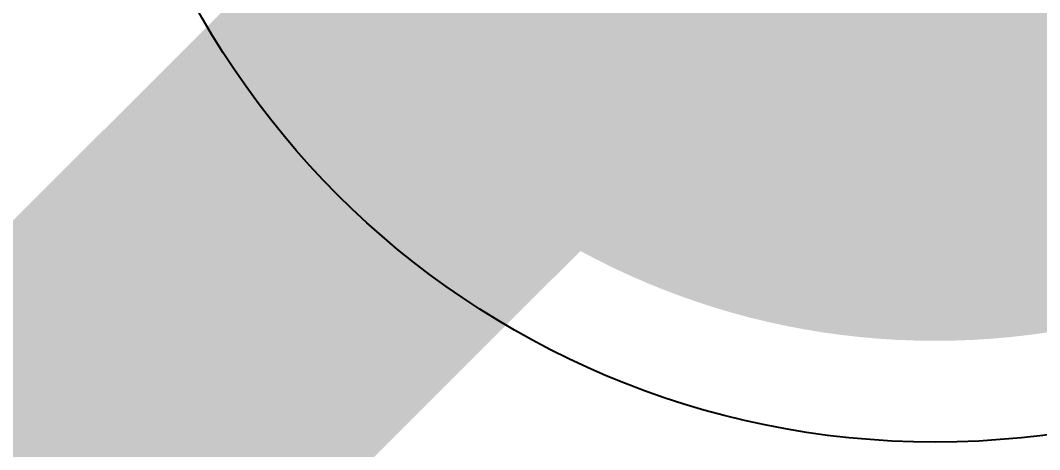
# Model space of a CAD drawing. Extents: x 0 to 196, y 0 to 139.
# Drawn here: x 121.233 to 121.998, y 78.099 to 78.422 of the extents above; entities that cross this region are included whole.
import ezdxf

# ---------------------------------------------------------------- set-up
doc = ezdxf.new("R2010")
doc.units = 0
doc.layers.get('0').update_dxf_attribs({"linetype": 'CONTINUOUS'})
doc.layers.add('COND', color=80, linetype='CONTINUOUS')
doc.layers.add('SOLDER_MASK', color=85, linetype='CONTINUOUS')

# ---------------------------------------------------------------- blocks, each defined once
blk = doc.blocks.new('VIA')
at = {"layer": 'SOLDER_MASK'}
blk.add_hatch(color=256, dxfattribs=at).paths.add_polyline_path([(0.5588, 0, 1), (-0.5588, 0, 1)], flags=0)
blk = doc.blocks.new('FIGURE_CIRCLE')
blk.add_circle((0, 0), 0.5)

msp = doc.modelspace()

# ---------------------------------------------------------------- hatches: boundary and pattern name
at = {"layer": 'COND'}
msp.add_hatch(color=256, dxfattribs=at).paths.add_polyline_path([(121.8077, 78.8523, -0.198848), (121.92, 78.8988, -0.414214), (122.0788, 78.74, -0.198848), (122.0323, 78.6277), (119.4923, 76.0877, -0.198848), (119.38, 76.0412), (115.3698, 76.0412), (115.2088, 75.8802), (115.2088, 73.66, -1), (114.8912, 73.66), (114.8912, 75.946, -0.198848), (114.9377, 76.0583), (115.1917, 76.3123, -0.198848), (115.304, 76.3588), (119.3142, 76.3588)], flags=0)

# ---------------------------------------------------------------- block references
for p in [(121.92, 78.74), (119.38, 78.74), (114.3, 76.2)]:
    msp.add_blockref('VIA', p, dxfattribs=at)
at = {"layer": 'MANUFACTURING_NCDRILL_FIGURE', "xscale": 1.27, "yscale": 1.27}
msp.add_blockref('FIGURE_CIRCLE', (121.92, 78.74), dxfattribs=at)

doc.saveas('drawing.dxf')
